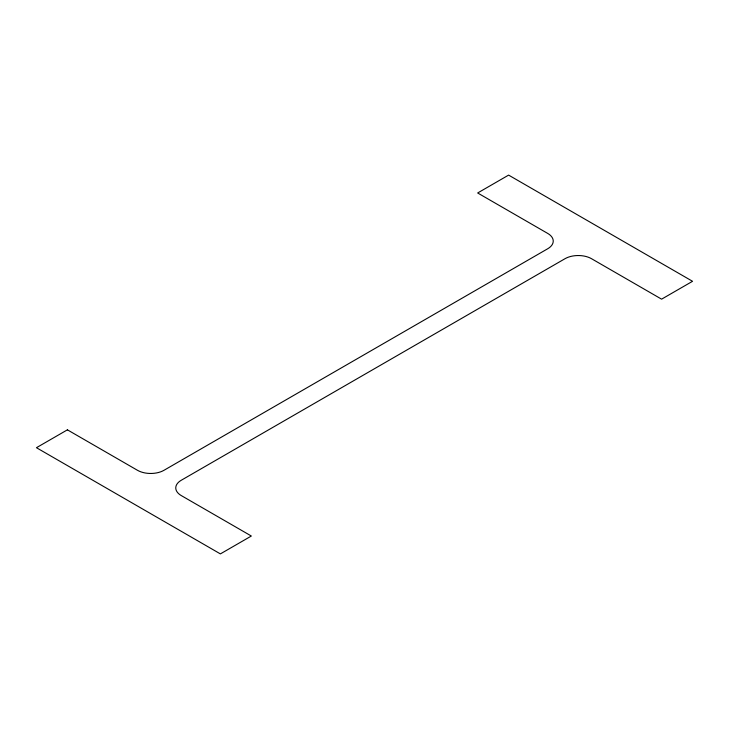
<?xml version="1.0" encoding="UTF-8"?>
<svg xmlns="http://www.w3.org/2000/svg" width="729" height="729" viewBox="0 0 729 729"><rect width="100%" height="100%" fill="white"/><g stroke="black" fill="none" stroke-linecap="round" stroke-linejoin="round"><path stroke-width="1.09" d="M67.405 429.837L36.45 447.706L220.386 553.894L251.341 536.025L181.239 495.556A18.717 10.807 0 0 1 181.239 480.274L565.03 258.695A18.717 10.807 0 0 1 591.501 258.695L661.595 299.163L692.55 281.294L508.614 175.106L477.659 192.975L547.761 233.444A18.717 10.807 0 0 1 547.761 248.726L163.97 470.305A18.717 10.807 0 0 1 137.499 470.305L67.405 429.837"/></g></svg>
